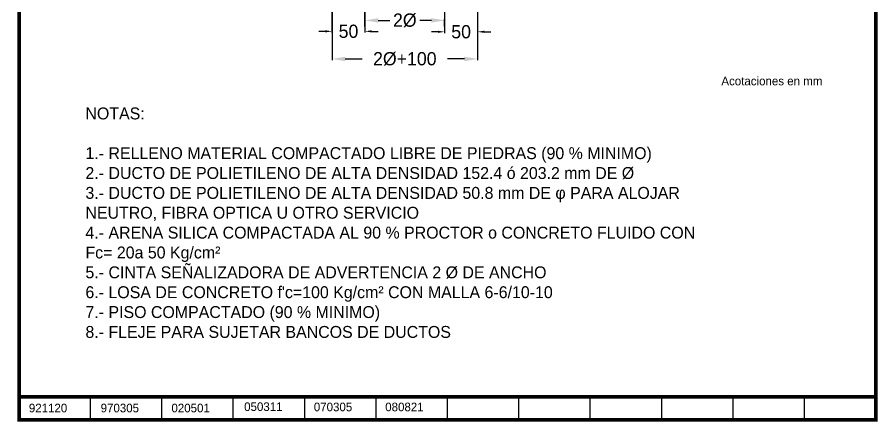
# Model space of a CAD drawing. Header units: inches. Extents: x 97 to 1398, y 97 to 1923.
# Drawn here: x 97 to 1398, y 97 to 708 of the extents above; entities that cross this region are included whole.
import ezdxf

# ---------------------------------------------------------------- set-up
doc = ezdxf.new("R2010")
doc.units = ezdxf.units.IN
doc.header["$MEASUREMENT"] = 0
doc.layers.get('0').update_dxf_attribs({"color": 3})
doc.layers.get('Defpoints').update_dxf_attribs({"color": 50})
for name, color, linetype in [('Cinta', 52, 'Continuous'), ('Dimensiones', 7, 'Continuous'), ('Marco', 7, 'Continuous'), ('Textos', 7, 'Continuous')]:
    doc.layers.add(name, color=color, linetype=linetype)
doc.styles.get("Standard").update_dxf_attribs({"font": ''})
doc.styles.get('Standard').set_extended_font_data('Zurich Ex BT')
doc.dimstyles.get("Standard").update_dxf_attribs({"dimtxt": 9, "dimasz": 20, "dimexe": 1.8, "dimexo": 0.0625, "dimgap": 2, "dimtad": 0, "dimtih": 1, "dimtoh": 1, "dimdec": 0, "dimzin": 0, "dimdsep": 46, "dimtxsty": 'Standard', "dimcen": 0.09, "dimadec": 0, "dimazin": 0, "dimtfac": 1, "dimtdec": 0, "dimtofl": 0, "dimtmove": 0, "dimatfit": 3, "dimfxl": 0, "dimtolj": 1, "dimtzin": 0, "dimarcsym": 0})

# ---------------------------------------------------------------- blocks, each defined once
blk = doc.blocks.new('FECHA')
for s, p in [('921120', (14.8, 11.5)), ('970305', (123.3, 11.5)), ('020501', (230.3, 11.5))]:
    blk.add_text(s, height=13).set_placement(p)
blk = doc.blocks.new('*D15')
at = {"layer": 'Defpoints', "color": 0}
for p in [(572.9, 862.6), (622.8, 862.6), (622.8, 687)]:
    blk.add_point(p, dxfattribs=at)
at = {"layer": 'Dimensiones', "color": 0, "lineweight": -2}
for p, q in [((572.9, 862.6), (572.9, 685.2)), ((622.8, 862.6), (622.8, 685.2)), ((562.9, 687), (552.9, 687)), ((632.8, 687), (642.8, 687))]:
    blk.add_line(p, q, dxfattribs=at)
at = {"layer": 'Dimensiones', "color": 0}
for points in [[(562.9, 688.7), (562.9, 685.4), (572.9, 687)], [(632.8, 688.7), (632.8, 685.4), (622.8, 687)]]:
    blk.add_solid(points, dxfattribs=at)
at = {"layer": 'Dimensiones', "color": 0, "insert": (597.9, 687), "char_height": 20, "attachment_point": 5}
blk.add_mtext('\\A1;50', dxfattribs=at)
blk = doc.blocks.new('*D16')
at = {"layer": 'Defpoints', "color": 0}
for p in [(743.1, 862.6), (793, 862.6), (743.1, 686.3)]:
    blk.add_point(p, dxfattribs=at)
at = {"layer": 'Dimensiones', "color": 0, "lineweight": -2}
for p, q in [((743.1, 862.6), (743.1, 684.5)), ((793, 862.6), (793, 684.5)), ((733.1, 686.3), (723.1, 686.3)), ((803, 686.3), (813, 686.3))]:
    blk.add_line(p, q, dxfattribs=at)
at = {"layer": 'Dimensiones', "color": 0}
for points in [[(733.1, 688), (733.1, 684.7), (743.1, 686.3)], [(803, 688), (803, 684.7), (793, 686.3)]]:
    blk.add_solid(points, dxfattribs=at)
at = {"layer": 'Dimensiones', "color": 0, "insert": (768.1, 686.3), "char_height": 20, "attachment_point": 5}
blk.add_mtext('\\A1;50', dxfattribs=at)
blk = doc.blocks.new('*D23')
at = {"layer": 'Defpoints', "color": 0}
for p in [(573, 648.3), (793, 648.3), (793, 645.3)]:
    blk.add_point(p, dxfattribs=at)
at = {"layer": 'Dimensiones', "color": 0, "lineweight": -2}
for p, q in [((573, 648.3), (573, 643.5)), ((593, 645.3), (618.4, 645.3)), ((773, 645.3), (747.5, 645.3)), ((793, 648.3), (793, 643.5))]:
    blk.add_line(p, q, dxfattribs=at)
at = {"layer": 'Dimensiones', "color": 0}
for points in [[(593, 648.7), (593, 642), (573, 645.3)], [(773, 648.7), (773, 642), (793, 645.3)]]:
    blk.add_solid(points, dxfattribs=at)
at = {"layer": 'Dimensiones', "color": 0, "insert": (683, 645.3), "char_height": 20, "attachment_point": 5}
blk.add_mtext('\\A1;2Ø+100', dxfattribs=at)
blk = doc.blocks.new('*D24')
at = {"layer": 'Defpoints', "color": 0}
for p in [(743.1, 703.6), (622.8, 694.1), (743.1, 694.1)]:
    blk.add_point(p, dxfattribs=at)
at = {"layer": 'Dimensiones', "color": 0, "lineweight": -2}
for p, q in [((622.8, 694.1), (622.8, 705.4)), ((642.8, 703.6), (660.1, 703.6)), ((723.1, 703.6), (705.8, 703.6)), ((743.1, 694.1), (743.1, 705.4))]:
    blk.add_line(p, q, dxfattribs=at)
at = {"layer": 'Dimensiones', "color": 0}
for points in [[(642.8, 706.9), (642.8, 700.2), (622.8, 703.6)], [(723.1, 706.9), (723.1, 700.2), (743.1, 703.6)]]:
    blk.add_solid(points, dxfattribs=at)
at = {"layer": 'Dimensiones', "color": 0, "insert": (683, 703.6), "char_height": 20, "attachment_point": 5}
blk.add_mtext('\\A1;2Ø', dxfattribs=at)
blk = doc.blocks.new('MARCO')
at = {"layer": 'Marco'}
for p, q in [((107.9, 0), (107.9, 35)), ((215.8, 0), (215.8, 35)), ((323.8, 0), (323.8, 35)), ((431.7, 0), (431.7, 35)), ((539.6, 0), (539.6, 35)), ((647.5, 0), (647.5, 35)), ((755.4, 0), (755.4, 35)), ((863.3, 0), (863.3, 35)), ((971.3, 0), (971.3, 35)), ((1079.2, 0), (1079.2, 35)), ((1187.1, 0), (1187.1, 35))]:
    blk.add_line(p, q, dxfattribs=at)
at = {"layer": 'Marco', "const_width": 5.6}
blk.add_lwpolyline([(0, 0), (0, 1820), (1295, 1820), (1295, 0)], close=True, dxfattribs=at)
blk.add_lwpolyline([(1295, 35), (0, 35)], dxfattribs=at)
blk = doc.blocks.new('marco y Logo')
blk.add_blockref('MARCO', (100, 100))

msp = doc.modelspace()

# ---------------------------------------------------------------- linework, layer by layer
at = {"layer": 'Dimensiones'}
for p, q in [((622.8, 695.7), (622.8, 862.6)), ((573, 742.4), (573, 648.3)), ((793, 742.4), (793, 648.3))]:
    msp.add_line(p, q, dxfattribs=at)

# ---------------------------------------------------------------- block references
msp.add_blockref('marco y Logo', (0, 0), dxfattribs=at)
at = {"layer": 'Marco'}
msp.add_blockref('FECHA', (100, 100), dxfattribs=at)

# ---------------------------------------------------------------- texts
at = {"layer": 'Cinta', "color": 0, "insert": (200.3, 572), "char_height": 18, "width": 1838.509, "attachment_point": 1}
msp.add_mtext("NOTAS:\\P\\P1.- RELLENO MATERIAL COMPACTADO LIBRE DE PIEDRAS (90 % MINIMO)\\P2.- DUCTO DE POLIETILENO DE ALTA DENSIDAD 152.4 ó 203.2 mm DE Ø\\P\\pi-4.5936,l4.5936;3.- DUCTO DE POLIETILENO DE ALTA DENSIDAD 50.8 mm DE {\\fSymbol|b0|i0|c2|p18;f }PARA ALOJAR \\PNEUTRO, FIBRA OPTICA U OTRO SERVICIO{\\fSymbol|b0|i0|c2|p18;\\P\\pi0,l0;}4.- ARENA SILICA COMPACTADA AL 90 % PROCTOR o CONCRETO FLUIDO CON \\PFc= 20a 50 Kg/cm{\\fZurich BlkEx BT|b0|i0|c0|p32;²}\\P5.- CINTA SEÑALIZADORA DE ADVERTENCIA 2 Ø DE ANCHO\\P6.- LOSA DE CONCRETO f'c=100 Kg/cm{\\fZurich BlkEx BT|b0|i0|c0|p32;² }CON MALLA 6-6/10-10\\P7.- PISO COMPACTADO (90 % MINIMO)\\P8.- FLEJE PARA SUJETAR BANCOS DE DUCTOS", dxfattribs=at)
at = {"layer": 'Marco'}
for s, p in [('050311', (440.2, 113.5)), ('070305', (545.5, 113.1)), ('080821', (653.4, 113.1))]:
    msp.add_text(s, height=13, dxfattribs=at).set_placement(p)
at = {"layer": 'Textos', "attachment_point": 1}
for s, insert, char_height, width in [('{\\fZurich BlkEx BT|b0|i0|c0|p34;Acotaciones en mm}', (1161.4, 618.5), 13, 215.111), ('\\pi-3,l3;', (455.1, 182.9), 10.17, 487.294)]:
    msp.add_mtext(s, dxfattribs=dict(at, insert=insert, char_height=char_height, width=width))

# ---------------------------------------------------------------- dimensions: what is measured, and where the dimension line sits
at = {"layer": 'Dimensiones'}
dim = msp.add_linear_dim(base=(622.8, 687), p1=(572.9, 862.6), p2=(622.8, 862.6), dimstyle='Standard', override={"dimtxt": 20, "dimasz": 10}, dxfattribs=at)
dim.commit()
dim.dimension.update_dxf_attribs({"geometry": '*D15', "text_midpoint": (597.9, 687), "dimtype": 160})
dim = msp.add_linear_dim(base=(743.1, 686.3), p1=(793, 862.6), p2=(743.1, 862.6), angle=180, dimstyle='Standard', override={"dimtxt": 20, "dimasz": 10}, dxfattribs=at)
dim.commit()
dim.dimension.update_dxf_attribs({"geometry": '*D16', "text_midpoint": (768.1, 686.3), "dimtype": 160})
for base, p1, p2, text, picture, middle in [((743.1, 703.6), (622.8, 694.1), (743.1, 694.1), '2Ø', '*D24', (683, 703.6)), ((793, 645.3), (573, 648.3), (793, 648.3), '2Ø+100', '*D23', (683, 645.3))]:
    dim = msp.add_linear_dim(base=base, p1=p1, p2=p2, text=text, dimstyle='Standard', override={"dimtxt": 20}, dxfattribs=at)
    dim.commit()
    dim.dimension.update_dxf_attribs({"geometry": picture, "text_midpoint": middle})

doc.saveas('drawing.dxf')
